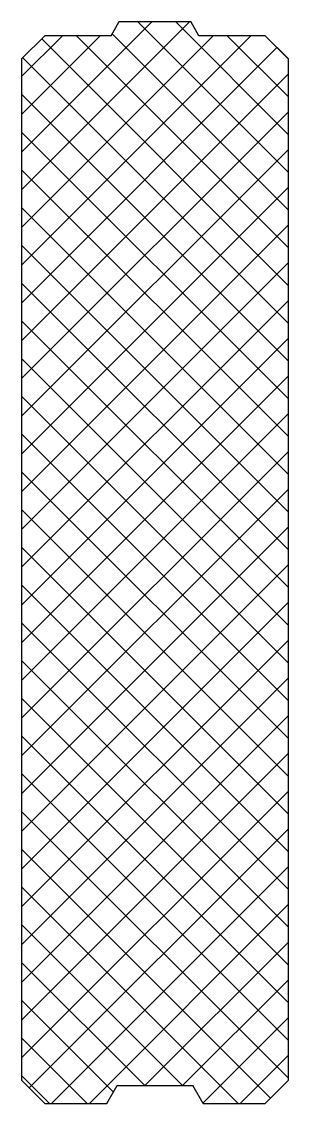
# Model space of a CAD drawing. Header units: metres. Extents: x 0 to 150, y 0 to 608.
import ezdxf

# ---------------------------------------------------------------- set-up
doc = ezdxf.new("R2010")
doc.units = ezdxf.units.M
doc.layers.add('A-DETL-GENF', color=92, linetype='Continuous', lineweight=18)

# ---------------------------------------------------------------- blocks, each defined once
blk = doc.blocks.new('21 Cellenbeton 150x600 brandwand - Cellenbeton 150x600 brandwand-3345151-00_0 Basismaterialen')
at = {"layer": 'A-DETL-GENF', "lineweight": 13}
h = blk.add_hatch(dxfattribs=at)
h.set_pattern_fill('FP_692', color=256, style=0, pattern_type=2)
h.set_pattern_definition([(45, (9350.045, -3415.968), (-10.606602, 10.606602), []), (135, (9350.045, -3415.968), (-10.606602, -10.606602), [])])
h.paths.add_polyline_path([(48, 0), (53.77, 10), (96.23, 10), (102, 0), (137, 0), (150, 13), (150, 587), (137, 600), (99.69, 600), (95.07, 608), (54.93, 608), (50.31, 600), (13, 600), (0, 587), (0, 13), (13, 0)])
at = {"layer": 'A-DETL-GENF'}
for p, q in [((54.93, 608), (50.31, 600)), ((95.07, 608), (54.93, 608)), ((99.69, 600), (95.07, 608)), ((13, 600), (0, 587)), ((50.31, 600), (13, 600)), ((137, 600), (99.69, 600)), ((150, 587), (137, 600)), ((0, 587), (0, 13)), ((150, 13), (150, 587)), ((0, 13), (13, 0)), ((137, 0), (150, 13)), ((48, 0), (53.77, 10)), ((53.77, 10), (96.23, 10)), ((96.23, 10), (102, 0)), ((13, 0), (48, 0)), ((102, 0), (137, 0))]:
    blk.add_line(p, q, dxfattribs=at)
at = {"layer": 'A-DETL-GENF', "lineweight": 25}
for p, q in [((50.31, 600), (54.93, 608)), ((54.93, 608), (95.07, 608)), ((99.69, 600), (95.07, 608)), ((0, 587), (13, 600)), ((50.31, 600), (13, 600)), ((137, 600), (99.69, 600)), ((137, 600), (150, 587)), ((0, 587), (0, 13)), ((150, 13), (150, 587)), ((13, 0), (0, 13)), ((137, 0), (150, 13)), ((48, 0), (53.77, 10)), ((53.77, 10), (96.23, 10)), ((102, 0), (96.23, 10)), ((13, 0), (48, 0)), ((102, 0), (137, 0))]:
    blk.add_line(p, q, dxfattribs=at)

msp = doc.modelspace()

# ---------------------------------------------------------------- block references
msp.add_blockref('21 Cellenbeton 150x600 brandwand - Cellenbeton 150x600 brandwand-3345151-00_0 Basismaterialen', (0, 0))

doc.saveas('drawing.dxf')
